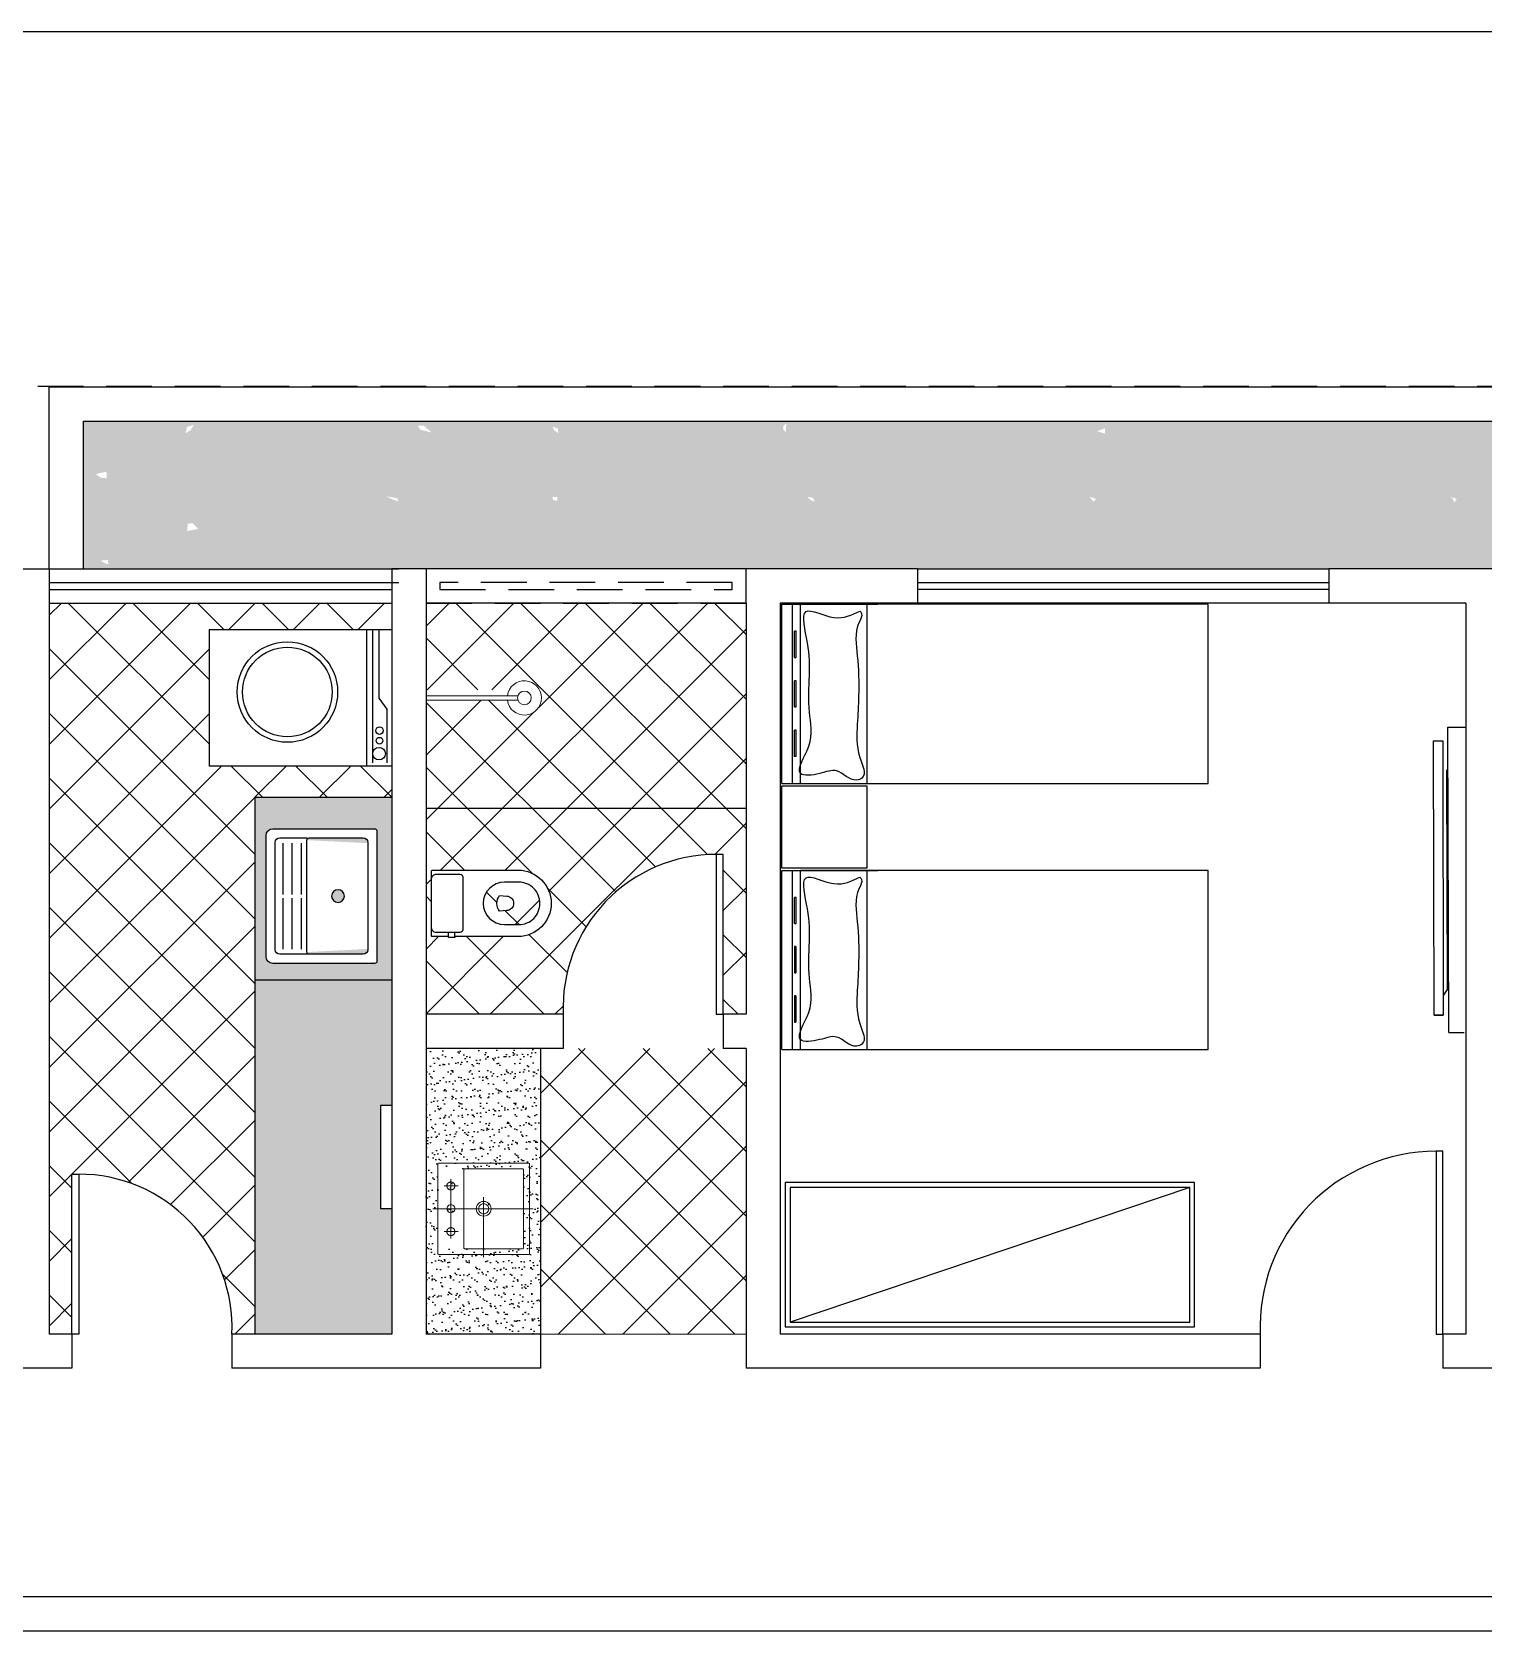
# Model space of a CAD drawing. Header units: inches. Extents: x 580771 to 672494, y 7715997 to 7829530.
# Drawn here: x 663072 to 663708, y 7725314 to 7726014 of the extents above; entities that cross this region are included whole.
import ezdxf

# ---------------------------------------------------------------- set-up
doc = ezdxf.new("R2010")
doc.units = ezdxf.units.IN
doc.header["$MEASUREMENT"] = 0
for name, pattern in [('AXES', [0.5400000065565109, 0.300000011920929, -0.07999999821186066, 0.07999999821186066, -0.07999999821186066]), ('CACHE', [0.239999994635582, 0.119999997317791, -0.119999997317791]), ('CONTINU', [0]), ('DASHED2', [0.375, 0.25, -0.125])]:
    doc.linetypes.add(name, pattern=pattern)
for name, color, linetype in [('01', 1, 'Continuous'), ('1-ARQ-2', 2, 'Continuous'), ('1-ARQ-A', 1, 'Continuous'), ('ACESSORIOS', 2, 'Continuous'), ('Block1', 1, 'Continuous'), ('Block2', 2, 'Continuous'), ('COZINHA', 2, 'Continuous'), ('Hachuria - Moveis', 1, 'Continuous'), ('Layer1', 1, 'Continuous'), ('NIVEL', 2, 'Continuous'), ('P-02', 2, 'Continuous'), ('P01', 1, 'Continuous'), ('P02', 2, 'Continuous'), ('parede', 6, 'Continuous'), ('PAVTO1-ESCADA', 1, 'Continuous'), ('Piso', 55, 'Continuous'), ('PN010', 1, 'Continuous')]:
    doc.layers.add(name, color=color, linetype=linetype)
for name, color, linetype, lineweight in [('ARQ-01', 1, 'Continuous', 13), ('ARQ-02', 2, 'Continuous', 20), ('MOBILIÁRIO-02', 2, 'Continuous', 20)]:
    doc.layers.add(name, color=color, linetype=linetype, lineweight=lineweight)
doc.layers.get('01').off()
pattern_1 = [(37.50000000000001, (8687.788161393139, -40571.66057185363), (-0.1889800743288245, 5.780471307039476), [0, -4.56, 0, -5.1, 0, -4.875]), (7.499999999999999, (8687.788161393139, -40571.66057185363), (5.309330115803181, 8.466438195689221), [0, -2.46, 0, -4.11, 0, -1.575]), (327.5, (8684.098161393194, -40571.66057185363), (9.342425585254485, 0.01697716061089483), [0, -1.5, 0, -5.4, 0, -7.050000000000001]), (317.5, (8684.098161393194, -40571.66057185363), (9.01837981371688, 2.633026694802748), [0, -0.75, 0, -3.54, 0, -4.050000000000001])]
pattern_2 = [(45, (8687.788161393139, -40571.66057185363), (-14.14213562373095, 14.14213562373095), []), (135, (8687.788161393139, -40571.66057185363), (-14.14213562373095, -14.14213562373095), [])]

# ---------------------------------------------------------------- blocks, each defined once
blk = doc.blocks.new('Vaso002c')
at = {"layer": 'Block1'}
for p, q in [((12.44999999999991, -18.49999999999987), (12.45000000000184, -16.00000000000712)), ((15.94999999999992, -18.49999999999987), (15.95000000000186, -16.00000000000712))]:
    blk.add_line(p, q, dxfattribs=at)
blk.add_lwpolyline([(3, -13.99999999999997, 0.3241405372021634), (4.999999999999957, -16.00000000000135), (18.99999999991368, -16.00000000001219, 0.3333333333631638), (20.50000000001455, -14.49999999989791), (20.50000000000815, -7.105427357601002e-15), (20.50000000001455, 14.4999999998979, 0.3333333333631638), (18.99999999991369, 16.00000000001218), (4.999999999999957, 16.00000000000135, 0.3241405372021634), (3, 13.99999999999997, 0.3241405372021634)], format="xyb", dxfattribs=at)
for points in [[(63.19997265560063, -1.4210854715202e-14, 0.4186765283470634), (51.50065881917115, 11.80000000000002), (43.5999732356344, 11.80000000089531, 0.4117841770274386), (31.7000135511262, -7.105427357601002e-15, 0.4117841770274386), (43.5999732356344, -11.80000000089532), (51.50065881917115, -11.80000000000004, 0.4186765283470634)], [(48.5000000000001, -1.4210854715202e-14, -0.4285714285714466), (44.80000000000002, -4.000000000000014), (40.80000000000001, -4.300000000000026, -0.1675403903334294), (39.30000000000005, -7.105427357601002e-15, -0.1675403903334294), (40.80000000000001, 4.300000000000004), (44.80000000000002, 3.999999999999993, -0.4285714285714466)]]:
    blk.add_lwpolyline(points, format="xyb", close=True, dxfattribs=at)
at = {"layer": 'Block2'}
blk.add_lwpolyline([(3.000000000000007, 18.1716782758456, -0.3292561446512832), (3.378853773558248, 18.49999999999996), (51.09999999999999, 18.49999999999995, -0.4126226496882022), (69.5, -7.105427357601002e-15, -0.4126226496882022), (51.10000000004235, -18.49999999999997), (15.94999999999992, -18.49999999999987), (15.94999999999992, -18.90000000000001), (12.44999999999991, -18.90000000000001), (12.44999999999991, -18.49999999999987), (3.378853773558234, -18.49999999999996, -0.3292561446512831), (2.999999999999993, -18.17167827584561), (2.999999999999993, -17.25182403772064), (3, 0), (3.000000000000007, 17.29431785383905)], format="xyb", close=True, dxfattribs=at)
blk = doc.blocks.new('adfADS')
at = {"layer": 'ARQ-02'}
for p, q in [((4240.812739252478, -35963.67052408932), (4280.984312127739, -35963.67052408932)), ((4240.812739252478, -35965.67052408932), (4280.984312127739, -35965.67052408932))]:
    blk.add_line(p, q, dxfattribs=at)
blk.add_circle((4283.812739252478, -35964.67052408932), 3, dxfattribs=at)
blk.add_arc((4283.812739252478, -35964.67052408932), 7.5, 187.6622556606555, 172.3377443393445, dxfattribs=at)
blk = doc.blocks.new('7408317_p')
at = {"linetype": 'Continuous'}
for p, q in [((-0.1982517610013019, 0.2005022789043096), (-0.2000317456263474, 0.1987223459486813)), ((0.1981897340361911, 0.2005023289722203), (0.199969768727783, 0.1987223807307146)), ((-0.200031745614524, -0.1977194508011735), (-0.1982517610013019, -0.1994992235318023)), ((0.1999697286104265, -0.1977195938159184), (0.1981897340361911, -0.199499233515553))]:
    blk.add_line(p, q, dxfattribs=at)
at = {"linetype": 'AXES'}
for points in [[(-8.621214078630146e-06, -0.2156322716800787), (8.621214078630146e-06, 0.2156322716801924)], [(8.010862643459404e-06, -0.03201812245345081), (8.010862643459404e-06, 0.2230022653276365)], [(-0.1298650101127805, 0.1440126417977581), (0.1298764542023036, 0.144002342117119)], [(-0.09999547871586856, 0.1125103058558352), (-0.09999311360400043, 0.1730102480144069)], [(0.100004481399651, 0.1125022949931918), (0.1000069228053917, 0.1730022752986997)], [(-0.05059752408942586, 0.0004975413284000751), (0.2123876529576592, 0.0004935358971351889)]]:
    blk.add_lwpolyline(points, dxfattribs=at)
at = {"linetype": 'CONTINU'}
for points in [[(-0.200031745614524, -0.1977194508011735), (-0.2000317456263474, 0.1987223459486813)], [(-0.1982517610013019, 0.2005022789043096), (0.1981897340361911, 0.2005023289722203)], [(0.1999697286104265, -0.1977195938159184), (0.199969768727783, 0.1987223807307146)], [(-0.1750316740609605, -0.1694990109366472), (-0.1753446391327316, 0.0824959266769838)], [(-0.1703446239274626, 0.0875023202443117), (0.1703512233524407, 0.08750232501267874)], [(0.1750174457632738, -0.1700549325199745), (0.1753512427677606, 0.08249550283517237)], [(-0.1982517610013019, -0.1994992235318023), (0.1981897340361911, -0.199499233515553)], [(-0.170031666226123, -0.1744991431336302), (0.1705674403502826, -0.1744991562467249)]]:
    blk.add_lwpolyline(points, dxfattribs=at)
at = {"linetype": 'CACHE'}
for points in [[(-0.0999935631664357, 0.161510369727921, 1.000039706268409), (-0.09999493141560833, 0.1265103362563877)], [(-0.09999493141560833, 0.1265103362563877, 1.000057721830448), (-0.0999935631664357, 0.161510369727921)], [(0.1000064587398128, 0.1615023588764188, 1.000021618419791), (0.100005046354454, 0.1265023253924937)], [(0.100005046354454, 0.1265023253924937, 1.00005620850347), (0.1000064587398128, 0.1615023588764188)]]:
    blk.add_lwpolyline(points, format="xyb", dxfattribs=at)
at = {"linetype": 'CONTINU'}
for points in [[(6.457038921325875e-06, 0.1615023085078064, 1.000259594724622), (5.057703447164386e-06, 0.1265023764937041)], [(5.057703447164386e-06, 0.1265023764937041, 1.0002765618383), (6.457038921325875e-06, 0.1615023085078064)], [(-0.1703446239274626, 0.0875023202443117, 0.4145870081334952), (-0.1753446391327316, 0.0824959266769838)], [(0.1753512427677606, 0.08249550283517237, 0.4146118425331522), (0.1703512233524407, 0.08750232501267874)], [(1.319583589065587e-06, 0.03300518835760613, 1.000349366549499), (8.010862643459404e-06, -0.03201812245345081)], [(8.010862643459404e-06, 0.0227435600586432, 1.000759459304366), (-8.69847895046405e-07, -0.02175647993942675)], [(-8.69847895046405e-07, -0.02175647993942675, 1.000698112788564), (8.010862643459404e-06, 0.0227435600586432)], [(8.010862643459404e-06, -0.03201812245345081, 1.00065437364143), (1.319583589065587e-06, 0.03300518835760613)], [(-0.1750316740609605, -0.1694990109366472, 0.4145783866415628), (-0.170031666226123, -0.1744991431336302)], [(-0.1735700261162947, -0.1730375421677763, -0.197041667771544), (-0.1750316740609605, -0.1694990109366472)], [(-0.1700316662262367, -0.1744991431336302, -0.1970401357102748), (-0.1735700261162947, -0.1730375421677763)], [(0.1705674403502826, -0.1744991562467249, 0.4138328236841451), (0.1750174457632738, -0.1700549325199745)]]:
    blk.add_lwpolyline(points, format="xyb", dxfattribs=at)
blk = doc.blocks.new('Tanque002c')
at = {"layer": 'Block1'}
for points in [[(25.5, -27.68729384918345), (25.5, -6.000000000000227, 0.414213562373095), (23.50000000000001, -3.999999999999915), (-23.5, -3.999999999999915, 0.414213562373095), (-25.5, -6.000000000000227), (-25.5, -27.68729384918345)], [(-25.50000000000001, -27.83729384918345), (-25.50000000000001, -29.65000000000018, 0.414213562373095), (-24.5, -30.64999999999998), (-23.25, -30.64999999999998), (23.1, -30.64999999999998), (24.5, -30.64999999999998, 0.414213562373095), (25.5, -29.65000000000018), (25.5, -27.83729384918345)], [(-25.5, -30.49999999999997), (-25.5, -42.49999999999972, 0.414213562373095), (-23.5, -44.50000000000003)], [(-23.5, -44.50000000000003), (23.50000000000001, -44.50000000000003, 0.414213562373095), (25.5, -42.49999999999972), (25.5, -30.49999999999997, 0.414213562373095)], [(-23.25, -33.03356884829327), (-0.8999999999999992, -33.03356884829327, 0.414213562373095)], [(0.7500000000000018, -33.03356884829327), (23.1, -33.03356884829327, 0.414213562373095)], [(-23.25, -37.03356884829248), (-0.8999999999999992, -37.03356884829248, 0.414213562373095)], [(-23.25, -41.03356884829168), (-0.8999999999999992, -41.03356884829168, 0.414213562373095)], [(0.7500000000000018, -37.03356884829248), (23.1, -37.03356884829248, 0.414213562373095)], [(0.7500000000000018, -41.03356884829168), (23.1, -41.03356884829168, 0.414213562373095)]]:
    blk.add_lwpolyline(points, format="xyb", dxfattribs=at)
blk.add_circle((2.220446049250313e-16, -17.00000000000017), 2.8, dxfattribs=at)
at = {"layer": 'Block2'}
blk.add_lwpolyline([(-26.5, -48.49999999999994), (26.5, -48.49999999999994, 0.414213562373095), (29.5, -45.49999999999983), (29.5, -0.999999999999801, 0.414213562373095), (28.5, 0), (-28.5, 0, 0.414213562373095), (-29.5, -0.999999999999801), (-29.5, -45.49999999999983, 0.414213562373095)], format="xyb", close=True, dxfattribs=at)

msp = doc.modelspace()

# ---------------------------------------------------------------- hatches: boundary and pattern name
at = {"layer": 'ARQ-01'}
h = msp.add_hatch(dxfattribs=at)
h.set_pattern_fill('_USER', color=256, scale=20, angle=45, style=0, double=1, pattern_type=0)
h.set_pattern_definition(pattern_2)
edge = h.paths.add_edge_path(flags=16)
edge.add_arc((663155.7554893162, 7725748.111964002), 1.283912590937689, 0, 360)
h.paths.add_polyline_path([(663156.2730142203, 7725742.233188926), (663157.4415585467, 7725743.59651929), (663160.0318937167, 7725744.086141299), (663155.6908153541, 7725744.086141299)], flags=16)
h.paths.add_polyline_path([(663092.2587401544, 7725613.021338265), (663091.3202762527, 7725616.481774892), (663090.0702788952, 7725619.840529735), (663091.1760652689, 7725614.967818552)], flags=16)
h.paths.add_polyline_path([(663155.2439798061, 7725706.984408723), (663157.7288880068, 7725705.630228934), (663158.9710689803, 7725707.774469461), (663152.0811707311, 7725708.112891881)], flags=16)
edge = h.paths.add_edge_path()
edge.add_line((663229.9816109928, 7725693.116720209), (663218.8975426119, 7725693.116720209))
edge.add_line((663218.8975426119, 7725693.116720209), (663150.0175426118, 7725693.11672021))
edge.add_line((663150.0175426118, 7725693.11672021), (663150.017542612, 7725726.568381085))
edge.add_line((663150.017542612, 7725726.568381085), (663079.981610993, 7725726.568381085))
edge.add_line((663079.981610993, 7725726.568381085), (663079.9816109907, 7725444.483386876))
edge.add_line((663079.9816109907, 7725444.483386876), (663089.9816109907, 7725444.483386876))
edge.add_line((663089.9816109907, 7725444.483386876), (663089.9816109907, 7725514.483386876))
edge.add_line((663089.9816109907, 7725514.483386876), (663092.9816109906, 7725514.483386876))
edge.add_arc((663092.9816109926, 7725447.419101161), 67.0642857151106, -2.5089032446329043, 90.00000000169092, ccw=False)
edge.add_line((663159.9816109935, 7725444.483386876), (663169.9816109935, 7725444.483386876))
edge.add_line((663169.9816109935, 7725444.483386876), (663169.9816109929, 7725679.483386876))
edge.add_line((663169.9816109929, 7725679.483386876), (663229.9816109928, 7725679.483386876))
edge.add_line((663229.9816109928, 7725679.483386876), (663229.9816109928, 7725693.116720209))
h.paths.add_polyline_path([(663218.8975426119, 7725752.983386876), (663221.4633099899, 7725752.983386875), (663229.9816109926, 7725752.983386876), (663229.9816109926, 7725764.483386876), (663079.9816109934, 7725764.483386876), (663079.981610993, 7725726.568381085), (663150.0175426119, 7725726.568381085), (663150.0175426119, 7725752.983386876)])
h = msp.add_hatch(dxfattribs=at)
h.set_pattern_fill('_USER', color=256, scale=20, angle=45, style=0, double=1, pattern_type=0)
h.set_pattern_definition(pattern_2)
edge = h.paths.add_edge_path()
edge.add_line((663280.5485766184, 7725721.943857416), (663244.981610992, 7725721.943857416))
edge.add_line((663244.981610992, 7725721.943857416), (663244.9816109922, 7725674.483386876))
edge.add_line((663244.9816109922, 7725674.483386876), (663384.9816109916, 7725674.483386876))
edge.add_line((663384.9816109916, 7725674.483386876), (663384.9816109916, 7725726.568381085))
edge.add_line((663384.9816109916, 7725726.568381085), (663294.547646941, 7725726.568381085))
edge.add_arc((663287.9816109888, 7725722.943857416), 7.499999997068794, -172.33774433617214, 28.899177968988113, ccw=False)
edge = h.paths.add_edge_path()
edge.add_line((663384.9816109916, 7725764.483386876), (663244.9816109918, 7725764.483386876))
edge.add_line((663244.9816109918, 7725764.483386876), (663244.981610992, 7725726.568381085))
edge.add_line((663244.981610992, 7725726.568381085), (663281.4155750369, 7725726.568381085))
edge.add_arc((663287.981610989, 7725722.943857416), 7.499999996966876, 28.899177969417906, 151.1008220305821, ccw=False)
edge.add_line((663294.547646941, 7725726.568381085), (663384.9816109916, 7725726.568381085))
edge.add_line((663384.9816109916, 7725726.568381085), (663384.9816109916, 7725764.483386876))
edge = h.paths.add_edge_path(flags=16)
edge.add_arc((663300.1654576183, 7725753.767894812), 5.823251384534958, 242.1281230719671, 269.5879380205919)
edge.add_arc((663299.0120229024, 7725749.190073586), 1.669214228412393, 311.7525785308345, 559.9634825650206)
edge = h.paths.add_edge_path()
edge.add_line((663371.9816109927, 7725654.483386876), (663374.9816109926, 7725654.483386876))
edge.add_line((663374.9816109926, 7725654.483386876), (663374.9816109926, 7725584.483386876))
edge.add_line((663374.9816109926, 7725584.483386876), (663384.9816109916, 7725584.483386876))
edge.add_line((663384.9816109916, 7725584.483386876), (663384.9816109916, 7725674.483386876))
edge.add_line((663384.9816109916, 7725674.483386876), (663244.9816109922, 7725674.483386876))
edge.add_line((663244.9816109922, 7725674.483386876), (663244.9816109927, 7725584.483386876))
edge.add_line((663244.9816109927, 7725584.483386876), (663304.9816109935, 7725584.483386876))
edge.add_arc((663371.9816109926, 7725587.419101163), 67.06428571340071, 89.99999999990058, 182.5089032462836, ccw=False)
edge = h.paths.add_edge_path(flags=16)
edge.add_arc((663285.1387694817, 7725633.02889562), 14.567250960203, 270.3109674035166, 359.999578065675, ccw=False)
edge.add_line((663285.2178314651, 7725618.461859211), (663257.5406661107, 7725618.461859211))
edge.add_line((663257.5406661107, 7725618.461859211), (663257.5406661107, 7725618.146898581))
edge.add_line((663257.5406661107, 7725618.146898581), (663254.7847605989, 7725618.146898581))
edge.add_line((663254.7847605989, 7725618.146898581), (663254.7847605989, 7725618.461859211))
edge.add_line((663254.7847605989, 7725618.461859211), (663247.343815717, 7725618.461859211))
edge.add_line((663247.343815717, 7725618.461859211), (663247.343815717, 7725619.44467493))
edge.add_line((663247.343815717, 7725619.44467493), (663247.343815717, 7725633.028788345))
edge.add_line((663247.343815717, 7725633.028788345), (663247.343815717, 7725646.646361458))
edge.add_line((663247.343815717, 7725646.646361458), (663247.343815717, 7725647.595717479))
edge.add_line((663247.343815717, 7725647.595717479), (663285.0597074978, 7725647.595717479))
edge.add_arc((663285.1387694814, 7725633.02868107), 14.5672509601632, 0.0004219343250042584, 90.31096740443229, ccw=False)
edge = h.paths.add_edge_path(flags=0)
edge.add_arc((663279.3116716412, 7725632.950378806), 9.369748143002871, 90.00383369521433, 179.5205220029612, ccw=False)
edge.add_line((663279.3110447057, 7725642.320126928), (663285.5333108503, 7725642.320126927))
edge.add_arc((663285.5638150247, 7725633.13797444), 9.182203156398607, -0.6813233998835244, 90.19034251764162, ccw=False)
edge.add_arc((663285.5638150248, 7725632.91960225), 9.182203156341451, -89.8096574649245, 0.6813233998835244, ccw=False)
edge.add_line((663285.594319202, 7725623.737449762), (663279.3122985797, 7725623.737449761))
edge.add_arc((663279.3116716413, 7725633.107197884), 9.36974814303332, 180.4794779970388, 270.00383371301115, ccw=False)
edge = h.paths.add_edge_path(flags=0)
edge.add_arc((663281.4274828907, 7725633.008757954), 5.501026475899273, 141.7472816618922, 179.7913735959897, ccw=False)
edge.add_line((663277.1075952445, 7725636.414615117), (663280.2572015438, 7725636.178394645))
edge.add_arc((663280.2140819334, 7725633.21626491), 2.962443563100052, -3.62835562872192, 89.16600641259089, ccw=False)
edge.add_arc((663280.2140819338, 7725632.84131178), 2.962443562265708, -82.2556869332351, 3.628355629719408, ccw=False)
edge.add_line((663280.6132788486, 7725629.905887843), (663277.1075952445, 7725629.642961573))
edge.add_arc((663281.4274828908, 7725633.048818735), 5.501026475835246, 180.2086264040147, 218.2527183381078, ccw=False)
h.paths.add_polyline_path([(663300.5217970636, 7725683.332332957), (663304.5438632501, 7725682.018832474), (663302.6871468346, 7725684.104994715), (663301.29529234, 7725684.491448122)], flags=16)
h.paths.add_polyline_path([(663299.4063469546, 7725713.726881164), (663300.1705559177, 7725715.711835252), (663300.5523872724, 7725717.696544284), (663298.795089035, 7725715.33003791)], flags=16)
h.paths.add_polyline_path([(663302.7789174605, 7725741.217024946), (663303.0733482189, 7725743.352198399), (663301.4520671595, 7725744.751223447), (663300.3464496175, 7725744.456666063)], flags=16)
h.paths.add_polyline_path([(663318.5618263731, 7725668.796097576), (663319.2008814419, 7725671.772872864), (663318.2499154954, 7725670.27746146), (663317.3130903549, 7725669.341837422)], flags=16)
h = msp.add_hatch(dxfattribs=at)
h.set_pattern_fill('_USER', color=256, scale=20, angle=45, style=0, double=1, pattern_type=0)
h.set_pattern_definition(pattern_2)
h.paths.add_polyline_path([(663384.9816109916, 7725569.483386876), (663374.9816109926, 7725569.483386876), (663304.9816109935, 7725569.483386876), (663294.9816109907, 7725569.483386876), (663294.9816109907, 7725444.483386876), (663384.9816109908, 7725444.483386876)])
h.paths.add_polyline_path([(663312.5705155035, 7725523.891508484), (663313.2292974974, 7725526.120538408), (663310.865657624, 7725528.155238876), (663310.6498874021, 7725524.445580236)], flags=16)
h.paths.add_polyline_path([(663289.8240490631, 7725444.483386876), (663385.6097633489, 7725444.483386876), (663385.6097633489, 7725444.48338688), (663289.8240490631, 7725444.48338688)])
at = {"layer": 'P01', "ltscale": 20}
h = msp.add_hatch(dxfattribs=at)
h.set_pattern_fill('AR-SAND', color=256, scale=10)
h.set_pattern_definition([(37.50000000000001, (8687.788161393139, -40571.66057185363), (-0.6299335810960816, 19.26823769013158), [0, -15.2, 0, -17, 0, -16.25]), (7.499999999999999, (8687.788161393139, -40571.66057185363), (17.69776705267727, 28.2214606522974), [0, -8.2, 0, -13.7, 0, -5.25]), (327.5, (8675.488161393092, -40571.66057185363), (31.14141861751495, 0.05659053536964942), [0, -5, 0, -18, 0, -23.5]), (317.5, (8675.488161393092, -40571.66057185363), (30.06126604572294, 8.776755649342494), [0, -2.5, 0, -11.8, 0, -13.5])])
h.paths.add_polyline_path([(664254.9816109921, 7725844.172524077), (663094.9816109935, 7725844.172524082), (663094.9816109935, 7725779.483386876), (663229.9816109926, 7725779.483386876), (663459.9816109926, 7725779.483386876), (663639.9816109907, 7725779.483386876), (663774.9816109935, 7725779.483386876), (663954.9816109916, 7725779.483386876), (664089.9816109916, 7725779.483386876), (664254.9816109921, 7725779.483386876)])
h.paths.add_polyline_path([(664171.033920232, 7725808.950029884), (664170.3822395366, 7725807.430927366), (664173.0976668098, 7725809.601143836), (664165.3387538488, 7725811.018835431)], flags=16)
h.paths.add_polyline_path([(664010.1621978511, 7725809.33648329), (664011.1165031109, 7725807.853404014), (664013.0251136303, 7725809.866049437), (664007.8387538488, 7725811.018835431)], flags=16)
h.paths.add_polyline_path([(663853.1754319713, 7725809.32839644), (663852.7586403781, 7725806.623712704), (663856.8200368328, 7725808.184229695), (663850.3387538493, 7725811.018835431)], flags=16)
h.paths.add_polyline_path([(663694.1342058271, 7725810.326999886), (663694.9557714313, 7725808.495941004), (663696.0302525109, 7725810.137571552), (663692.8387538488, 7725811.018835431)], flags=16)
h.paths.add_polyline_path([(663536.1658220012, 7725809.9454476), (663537.0294491424, 7725808.836078816), (663538.2017096389, 7725810.068710798), (663535.3387538488, 7725811.018835431)], flags=16)
h.paths.add_polyline_path([(663413.0249369999, 7725809.655791338), (663415.0531770855, 7725808.787557716), (663414.2802280629, 7725810.524024959), (663411.8863728964, 7725811.018835431)], flags=16)
h.paths.add_polyline_path([(663300.5376384218, 7725809.647949543), (663302.2397650327, 7725809.175481459), (663302.5238169704, 7725810.875925461), (663300.3387538483, 7725811.018835431)], flags=16)
h.paths.add_polyline_path([(663230.6045976259, 7725809.723916922), (663232.873189351, 7725808.965958527), (663232.3094555056, 7725810.369884697), (663227.6006586112, 7725811.194106335)], flags=16)
h.paths.add_polyline_path([(663140.3387538502, 7725796.018835431), (663145.2442590933, 7725796.925374064), (663142.9046543838, 7725799.408772178), (663140.7108994192, 7725799.262718766)], flags=16)
h.paths.add_polyline_path([(664194.582372117, 7725840.740662467), (664192.6158587025, 7725838.120768126), (664197.7517362366, 7725839.867527723), (664189.624468135, 7725841.672524082)], flags=16)
h.paths.add_polyline_path([(664031.1907812968, 7725840.303727511), (664032.362563373, 7725839.172524082), (664031.5939165468, 7725840.974445947), (664030.5194354673, 7725840.706109562)], flags=16)
h.paths.add_polyline_path([(663851.0734476327, 7725837.536799535), (663853.0700050022, 7725838.376606653), (663852.439628202, 7725840.161104884), (663849.6244681345, 7725841.672524082)], flags=16)
h.paths.add_polyline_path([(663715.9297295045, 7725839.094375853), (663717.3625633726, 7725839.172524082), (663717.1560691199, 7725840.577700187), (663715.864725311, 7725840.964643706)], flags=16)
h.paths.add_polyline_path([(663538.5829947399, 7725839.727600713), (663542.0795648416, 7725838.666998085), (663542.0172919168, 7725840.975181116), (663540.4560987672, 7725840.413757682)], flags=16)
h.paths.add_polyline_path([(663401.171777394, 7725840.743113027), (663402.3625633721, 7725839.172524082), (663402.6335523655, 7725842.982190249), (663401.4640231376, 7725842.398221658)], flags=16)
h.paths.add_polyline_path([(663301.0511169244, 7725840.025833938), (663302.8641330418, 7725838.882157305), (663302.5778960893, 7725840.979102013), (663300.3387538483, 7725841.672524082)], flags=16)
h.paths.add_polyline_path([(663242.5500741116, 7725840.337055136), (663247.362563373, 7725839.172524082), (663244.0358842469, 7725842.099743376), (663241.3428533765, 7725842.099743376)], flags=16)
h.paths.add_polyline_path([(663139.713440115, 7725838.815257001), (663141.8301733042, 7725840.102291429), (663143.3023270965, 7725842.400672219), (663140.3387538502, 7725841.672524082)], flags=16)
h.paths.add_polyline_path([(663105.8762992962, 7725781.383918723), (663105.7218316513, 7725783.364339258), (663102.6124332817, 7725783.104702379), (663103.791248823, 7725782.19897518)], flags=16)
h.paths.add_polyline_path([(663105.1825570638, 7725819.103682684), (663105.0702788957, 7725821.983386878), (663100.4574623317, 7725820.963168069), (663102.4616672533, 7725819.389908162)], flags=16)
at = {"layer": 'PAVTO1-ESCADA'}
h = msp.add_hatch(dxfattribs=at)
h.set_pattern_fill('AR-SAND', color=256, scale=3, style=0)
h.set_pattern_definition(pattern_1)
h.paths.add_polyline_path([(663224.9816109929, 7725544.483386876), (663229.9816109933, 7725544.483386876), (663229.981610993, 7725599.483386876), (663169.9816109932, 7725599.483386876), (663169.9816109935, 7725444.483386876), (663229.9816109935, 7725444.483386876), (663229.9816109934, 7725499.483386877), (663224.9816109932, 7725499.483386877)])
h.paths.add_polyline_path([(663229.9816109928, 7725679.483386876), (663169.9816109929, 7725679.483386876), (663169.9816109932, 7725599.483386876), (663229.981610993, 7725599.483386876)])
edge = h.paths.add_edge_path(flags=16)
edge.add_arc((663222.4139288741, 7725664.712635566), 1, 0, 90, ccw=False)
edge.add_line((663223.4139288741, 7725664.712635566), (663223.4139288741, 7725607.712635566))
edge.add_arc((663222.4139288741, 7725607.712635566), 1, -90, 0, ccw=False)
edge.add_line((663222.4139288741, 7725606.712635566), (663177.9139288741, 7725606.712635566))
edge.add_arc((663177.9139288741, 7725609.712635566), 3, 180, 270, ccw=False)
edge.add_line((663174.9139288741, 7725609.712635566), (663174.9139288741, 7725662.712635566))
edge.add_arc((663177.9139288741, 7725662.712635566), 3, 90, 180, ccw=False)
edge.add_line((663177.9139288741, 7725665.712635566), (663222.4139288741, 7725665.712635566))
edge = h.paths.add_edge_path(flags=0)
edge.add_arc((663217.4139288741, 7725659.712635566), 2, 0, 90, ccw=False)
edge.add_line((663219.4139288741, 7725659.712635566), (663219.4139288741, 7725612.712635566))
edge.add_arc((663217.4139288741, 7725612.712635566), 2, -90, 0, ccw=False)
edge.add_line((663217.4139288741, 7725610.712635566), (663195.7266350249, 7725610.712635566))
edge.add_line((663195.7266350249, 7725610.712635566), (663193.763928874, 7725610.712635566))
edge.add_arc((663193.763928874, 7725611.712635566), 1, 180, 270, ccw=False)
edge.add_line((663192.763928874, 7725611.712635566), (663219.4139288741, 7725613.037635567))
edge.add_line((663219.4139288741, 7725613.037635567), (663219.4139288741, 7725659.387635566))
edge.add_line((663219.4139288741, 7725659.387635566), (663192.763928874, 7725660.712635566))
edge.add_arc((663193.763928874, 7725660.712635566), 1, 90, 180, ccw=False)
edge.add_line((663193.763928874, 7725661.712635566), (663195.5766350249, 7725661.712635566))
edge.add_line((663195.5766350249, 7725661.712635566), (663217.4139288741, 7725661.712635566))
edge = h.paths.add_edge_path(flags=0)
edge.add_arc((663206.4139288741, 7725636.212635566), 2.800000000046566, 0, 360)
h = msp.add_hatch(dxfattribs=at)
h.set_pattern_fill('AR-SAND', color=256, scale=3, style=0)
h.set_pattern_definition(pattern_1)
h.paths.add_polyline_path([(663294.9816109907, 7725569.483386876), (663244.9816109928, 7725569.483386876), (663244.9816109935, 7725444.483386876), (663294.9816109907, 7725444.483386876)])
h.paths.add_polyline_path([(663250.1552520336, 7725479.325985754), (663250.1552570855, 7725519.326137207), (663250.1552540557, 7725519.326137695), (663250.1552550632, 7725479.32599029)], flags=16)
edge = h.paths.add_edge_path(flags=16)
edge.add_arc((663255.8052507439, 7725489.322289027), 1.750001678369158, -180.00090832281273, 0.005532539405976422, ccw=False)
edge.add_arc((663255.8052507385, 7725489.322425221), 1.750001676132197, 90.0061499658189, 180.0035507192285, ccw=False)
edge.add_line((663255.8050628983, 7725491.072426887), (663255.8048051706, 7725497.571906379))
edge.add_arc((663255.8052507227, 7725499.321902991), 1.74999666856762, 179.9864470797372, 269.985412399364, ccw=False)
edge.add_arc((663255.8052506852, 7725499.322841138), 1.749996661137596, 90.01913155680649, 180.0171624688706, ccw=False)
edge.add_line((663255.8046663462, 7725501.072837702), (663255.8044086198, 7725507.572284685))
edge.add_arc((663255.8044496583, 7725509.322286363), 1.750001677793144, 179.9989327229816, 269.99865638263526, ccw=False)
edge.add_arc((663255.8044496516, 7725509.322456862), 1.750001676458858, -3.521812919871081e-05, 180.0045149336723, ccw=False)
edge.add_arc((663255.8044496583, 7725509.322286363), 1.750001677713348, -90.00134361736468, 0.005546992562415198, ccw=False)
edge.add_line((663255.8044086198, 7725507.572284685), (663255.8046663462, 7725501.072837702))
edge.add_arc((663255.8052506852, 7725499.322841135), 1.74999666470292, -0.012580897125303636, 90.01913155676579, ccw=False)
edge.add_line((663257.555247304, 7725499.322456874), (663250.1552545595, 7725499.326063992))
edge.add_line((663250.1552545595, 7725499.326063992), (663250.1552567738, 7725516.858048326))
edge.add_line((663250.1552567738, 7725516.858048326), (663287.6553992475, 7725516.825509059))
edge.add_line((663287.6553992475, 7725516.825509059), (663287.6554005952, 7725481.821805463))
edge.add_line((663287.6554005952, 7725481.821805463), (663250.1552523444, 7725481.78717804))
edge.add_line((663250.1552523444, 7725481.78717804), (663250.1552545595, 7725499.32561275))
edge.add_line((663250.1552545595, 7725499.32561275), (663257.5552473726, 7725499.322161558))
edge.add_arc((663255.8052507222, 7725499.321902992), 1.749996669483786, -90.01458758538229, 0.008465578239622573, ccw=False)
edge.add_line((663255.8048051706, 7725497.571906379), (663255.8050628983, 7725491.072426887))
edge.add_arc((663255.8052507386, 7725489.322425222), 1.750001675285892, 0.0010734668729810437, 90.00614996963373, ccw=False)
edge = h.paths.add_edge_path(flags=0)
edge.add_arc((663270.156131775, 7725499.323631776), 3.25116575611508, -0.025909863056313043, 180.0141177150636, ccw=False)
edge.add_arc((663270.1561314393, 7725499.320369344), 3.251166253381791, -180.04337659753446, 0.03158444954192419, ccw=False)
edge = h.paths.add_edge_path(flags=0)
edge.add_arc((663270.1561312573, 7725499.321052833), 2.225002585975477, -180.02855063837728, 0.051419256405722535, ccw=False)
edge.add_arc((663270.1561306102, 7725499.324294752), 2.225002685206803, -0.03206300058087663, 180.0549316186097, ccw=False)

# ---------------------------------------------------------------- linework, layer by layer
for p, q in [((663685.8481833294, 7725704.125098892, -9825.000000000002), (663689.8741061557, 7725704.134337063, -9825.000000000002)), ((663686.12354318, 7725584.125414822, -9825.000000000002), (663690.1494660062, 7725584.134652993, -9825.000000000002))]:
    msp.add_line(p, q)
at = {"layer": '1-ARQ-2'}
for p, q in [((663079.9816109935, 7725773.483386876), (663232.9816109926, 7725773.483386876)), ((663079.9816109935, 7725770.483386876), (663229.9816109926, 7725770.483386876)), ((663459.9816109916, 7725773.483386876), (663639.9816109907, 7725773.483386876)), ((663639.9816109888, 7725770.483386876), (663459.9816109907, 7725770.483386876)), ((663169.9816109929, 7725679.483386876), (663169.9816109935, 7725444.483386875)), ((663169.9816109926, 7725679.483386876), (663229.9816109926, 7725679.483386876)), ((663384.9816109907, 7725674.483386876), (663244.9816109926, 7725674.483386876)), ((663169.9816109926, 7725599.483386876), (663229.9816109926, 7725599.483386876)), ((663294.9816109907, 7725569.483386876), (663294.9816109907, 7725444.483386876))]:
    msp.add_line(p, q, dxfattribs=at)
for points in [[(663374.9816109926, 7725584.483386876), (663374.9816109926, 7725654.483386876), (663371.9816109926, 7725654.483386876), (663371.9816109926, 7725584.483386876), (663374.9816109926, 7725584.483386876)], [(663229.9816109926, 7725544.483386876), (663224.9816109929, 7725544.483386876), (663224.9816109932, 7725499.483386877), (663229.9816109935, 7725499.483386877)], [(663689.9816109907, 7725444.483386876), (663689.9816109907, 7725524.483386876), (663686.9816109907, 7725524.483386876), (663686.9816109907, 7725444.483386876), (663689.9816109926, 7725444.483386876)], [(663089.9816109907, 7725444.483386876), (663089.9816109907, 7725514.483386876), (663092.9816109907, 7725514.483386876), (663092.9816109907, 7725444.483386876), (663089.9816109907, 7725444.483386876)]]:
    msp.add_lwpolyline(points, dxfattribs=at)
at = {"layer": '1-ARQ-A'}
for p, q in [((663079.9816109935, 7725779.483386876), (663232.9816109926, 7725779.483386876)), ((663459.9816109916, 7725779.483386876), (663639.9816109907, 7725779.483386876)), ((663079.9816109935, 7725764.483386876), (663229.9816109926, 7725764.483386876)), ((663639.9816109888, 7725764.483386876), (663459.9816109907, 7725764.483386876))]:
    msp.add_line(p, q, dxfattribs=at)
for centre, radius, start, end in [((663371.9816109926, 7725587.419101163), 67.06428571336437, 90, 182.5089031953064), ((663686.9816109907, 7725447.427136876), 77.05625000002328, 90, 182.1893811838154), ((663092.9816109907, 7725447.41910116), 67.06428571604192, 357.4910968046937, 90)]:
    msp.add_arc(centre, radius, start, end, dxfattribs=at)
at = {"layer": 'ACESSORIOS'}
for p, q in [((663692.4987786084, 7725576.516089274, -9825.000000000002), (663692.1922671032, 7725710.091422491, -9825.000000000002)), ((663692.1922671032, 7725710.091422491, -9825.000000000002), (663700.0519483486, 7725710.091422491, -9825.000000000002)), ((663692.4987786084, 7725576.516089274, -9825.000000000002), (663699.3415276788, 7725576.483473292))]:
    msp.add_line(p, q, dxfattribs=at)
at = {"layer": 'ARQ-01'}
msp.add_line((663294.9816109916, 7725444.483386876), (663384.9816109915, 7725444.483386876), dxfattribs=at)
at = {"layer": 'COZINHA', "color": 2, "ltscale": 0.1}
for p, q in [((663150.0175426119, 7725752.983386876), (663150.0175426119, 7725693.11672021)), ((663150.0175426119, 7725752.983386876), (663229.9816109926, 7725752.983386876)), ((663218.8975426119, 7725752.983386876), (663218.8975426119, 7725693.11672021)), ((663221.4633099899, 7725752.983386876), (663221.4633099899, 7725694.53968566)), ((663224.3901161286, 7725722.906467119), (663224.3901161286, 7725752.983386876)), ((663229.9816109926, 7725752.983386876), (663229.9816109926, 7725693.11672021)), ((663227.8656872753, 7725717.965221097), (663224.3901161286, 7725722.906467119)), ((663227.8656872753, 7725694.53968566), (663227.8656872753, 7725717.965221097)), ((663229.9816109926, 7725693.11672021), (663150.0175426119, 7725693.11672021))]:
    msp.add_line(p, q, dxfattribs=at)
at = {"layer": 'COZINHA', "color": 1, "ltscale": 0.1}
for centre, radius in [((663184.2588211381, 7725725.550053543), 22.00050844483407), ((663224.5730377979, 7725708.631622745), 1.64635445306), ((663224.5730377979, 7725704.239270416), 1.464117442849383), ((663224.3901161286, 7725698.565965672), 2.74388446926605)]:
    msp.add_circle(centre, radius, dxfattribs=at)
at = {"layer": 'COZINHA', "color": 2, "ltscale": 0.1}
msp.add_circle((663184.2588211381, 7725725.550053543), 19.62246731429438, dxfattribs=at)
at = {"layer": 'Hachuria - Moveis'}
for p, q in [((663405.2742819235, 7725763.946317492), (663400.6162373545, 7725763.946709701)), ((663400.6162373545, 7725685.546710358), (663400.6162373545, 7725763.946709701)), ((663400.6162373545, 7725763.946709701), (663442.6162373545, 7725763.946709701)), ((663405.2742819235, 7725763.946317492), (663408.7973775982, 7725763.945861338)), ((663405.2742819235, 7725685.546316835), (663405.2742819235, 7725763.946317492)), ((663587.2829040212, 7725763.923266025), (663408.7973775982, 7725763.946317492)), ((663408.7973775982, 7725685.545860681), (663408.7973775982, 7725763.945861338)), ((663437.8655829002, 7725763.942477895), (663437.8577271807, 7725685.542563681)), ((663587.2727531511, 7725685.523266682), (663587.2829040212, 7725763.923266025)), ((663406.1922280623, 7725740.669314929), (663406.1922280623, 7725752.134292094)), ((663406.8506923377, 7725740.669314929), (663406.8506923377, 7725752.134292094)), ((663406.1922280623, 7725719.013372427), (663406.1922280623, 7725730.478349592)), ((663406.8506923377, 7725719.013372427), (663406.8506923377, 7725730.478349592)), ((663406.1922280623, 7725697.357363497), (663406.1922280623, 7725708.822340662)), ((663406.8506923377, 7725697.357363497), (663406.8506923377, 7725708.822340662)), ((663406.8506923377, 7725697.357363497), (663406.1922280623, 7725697.357363497)), ((663400.6162373545, 7725685.547373432), (663587.2727531511, 7725685.523266682)), ((663400.6162373545, 7725569.046710358), (663400.6162373545, 7725647.446709701)), ((663400.6162373545, 7725647.446709701), (663442.6162373545, 7725647.446709701)), ((663405.2742819235, 7725569.046316834), (663405.2742819235, 7725647.446317491)), ((663587.2829040211, 7725647.423266024), (663408.7973775984, 7725647.446317491)), ((663408.7973775984, 7725569.04586068), (663408.7973775984, 7725647.445861338)), ((663437.8655829002, 7725647.442477894), (663437.8577271807, 7725569.042563681)), ((663587.272753151, 7725569.023266681), (663587.2829040211, 7725647.423266024)), ((663406.1922280623, 7725624.169314929), (663406.1922280623, 7725635.634292093)), ((663406.8506923377, 7725624.169314929), (663406.8506923377, 7725635.634292093)), ((663406.1511177869, 7725614.13441327), (663406.1511177869, 7725602.669436106)), ((663406.8095820623, 7725614.13441327), (663406.1511177869, 7725614.13441327)), ((663406.8095820623, 7725614.13441327), (663406.8095820623, 7725602.669436106)), ((663406.1511177869, 7725592.47840434), (663406.1511177869, 7725581.013427176)), ((663406.8095820623, 7725592.47840434), (663406.8095820623, 7725581.013427176)), ((663400.6162373545, 7725569.047373431), (663587.272753151, 7725569.023266681))]:
    msp.add_line(p, q, dxfattribs=at)
for points in [[(663406.8506923377, 7725752.134292094), (663406.1922280623, 7725752.134292094)], [(663406.1922280623, 7725740.669314929), (663406.8506923377, 7725740.669314929)], [(663406.8506923377, 7725730.478349592), (663406.1922280623, 7725730.478349592)], [(663406.1922280623, 7725719.013372427), (663406.8506923377, 7725719.013372427)], [(663406.8506923377, 7725708.822340662), (663406.1922280623, 7725708.822340662)], [(663406.8506923377, 7725635.634292093), (663406.1922280623, 7725635.634292093)], [(663406.1922280623, 7725624.169314929), (663406.8506923377, 7725624.169314929)], [(663406.1511177869, 7725602.669436106), (663406.8095820623, 7725602.669436106)], [(663406.8095820623, 7725592.47840434), (663406.1511177869, 7725592.47840434)], [(663406.1511177869, 7725581.013427176), (663406.8095820623, 7725581.013427176)]]:
    msp.add_lwpolyline(points, dxfattribs=at)
for points in [[(663400.6162373545, 7725684.446709701), (663437.8655833242, 7725684.446709701), (663437.8655833242, 7725648.446709701), (663400.6162373545, 7725648.446709701)], [(663402.1801488992, 7725510.802206431), (663402.1801488992, 7725447.60220643), (663581.2468155659, 7725447.60220643), (663581.2468155659, 7725510.802206431)], [(663404.2868155659, 7725508.695539764), (663404.2868155659, 7725449.708873097), (663579.1401488992, 7725449.708873097), (663579.1401488992, 7725508.695539764)]]:
    msp.add_lwpolyline(points, close=True, dxfattribs=at)
for points in [[(663434.8249973286, 7725761.006180232), (663423.4766241626, 7725758.172107033), (663411.2777758635, 7725760.722817536), (663411.8452298113, 7725747.117838209), (663412.6964107328, 7725732.662324551), (663412.6964107328, 7725716.789551175), (663412.4126837591, 7725701.767312127), (663408.7973775982, 7725689.862508974), (663417.2353365262, 7725689.862508974), (663424.6115320581, 7725690.996405998), (663433.4063624593, 7725687.027989534), (663435.6761782501, 7725687.878523862), (663434.8249973286, 7725696.948807575), (663433.6900894332, 7725711.404321231), (663434.2575433808, 7725723.875403536), (663433.6900894332, 7725741.448799328), (663434.5412703548, 7725756.187675681), (663435.5032600695, 7725759.981612123), (663434.8249973286, 7725761.006180232)], [(663434.8249973286, 7725644.506180232), (663423.4766241626, 7725641.672107033), (663411.2777758635, 7725644.222817536), (663411.8452298113, 7725630.617838208), (663412.6964107328, 7725616.162324551), (663412.6964107328, 7725600.289551174), (663412.412683759, 7725585.267312126), (663408.7973775984, 7725573.362508973), (663417.2353365262, 7725573.362508973), (663424.611532058, 7725574.496405997), (663433.4063624592, 7725570.527989533), (663435.6761782501, 7725571.378523861), (663434.8249973286, 7725580.448807574), (663433.6900894331, 7725594.904321231), (663434.2575433807, 7725607.375403535), (663433.6900894331, 7725624.948799327), (663434.5412703546, 7725639.68767568), (663435.5032600695, 7725643.481612122), (663434.8249973286, 7725644.506180232)]]:
    msp.add_spline(points, degree=3, dxfattribs=at)
at = {"layer": 'Layer1', "linetype": 'DASHED2', "ltscale": 80}
msp.add_line((662744.9816109907, 7725859.483386873), (664474.9816109908, 7725859.483386867), dxfattribs=at)
for points in [[(663384.9816109907, 7725764.483386876), (663384.9816109907, 7725779.483386876), (663244.9816109916, 7725779.483386876), (663244.9816109916, 7725764.483386876)], [(663378.9816109907, 7725770.483386876), (663378.9816109907, 7725773.483386876), (663250.9816109916, 7725773.483386876), (663250.9816109916, 7725770.483386876)]]:
    msp.add_lwpolyline(points, close=True, dxfattribs=at)
at = {"layer": 'NIVEL'}
for points in [[(663079.9816109935, 7725779.483386875), (663079.9816109935, 7725859.172524082), (664269.9816109921, 7725859.172524077), (664269.9816109921, 7725779.483386876)], [(663094.9816109935, 7725779.483386875), (663094.9816109935, 7725844.172524082), (664254.9816109921, 7725844.172524077), (664254.9816109921, 7725779.483386876)]]:
    msp.add_lwpolyline(points, dxfattribs=at)
at = {"layer": 'parede'}
for p, q in [((664912.4889046026, 7726014.483386877), (660804.3772013693, 7726014.483386876)), ((663004.9816109926, 7725779.483386876), (663079.9816109935, 7725779.483386876)), ((663079.9816109935, 7725779.483386876), (663079.9816109907, 7725444.483386876)), ((663459.9816109926, 7725779.483386876), (663229.9816109926, 7725779.483386876)), ((663229.9816109926, 7725779.483386876), (663229.9816109935, 7725444.483386876)), ((663244.9816109916, 7725779.483386876), (663244.9816109935, 7725444.483386876)), ((663459.9816109916, 7725779.483386876), (663459.9816109907, 7725764.483386876)), ((663774.9816109935, 7725779.483386876), (663639.9816109907, 7725779.483386876)), ((663639.9816109907, 7725779.483386876), (663639.9816109898, 7725764.483386876)), ((663384.9816109907, 7725764.483386876), (663244.9816109926, 7725764.483386876)), ((663384.9816109916, 7725764.483386876), (663384.9816109916, 7725584.483386876)), ((663459.9816109907, 7725764.483386876), (663399.9816109907, 7725764.483386876)), ((663399.9816109916, 7725764.483386876), (663399.9816109907, 7725444.483386875)), ((663699.9816109916, 7725764.483386876), (663639.9816109888, 7725764.483386876)), ((663699.9816109916, 7725764.483386875), (663699.9816109907, 7725444.483386874)), ((663304.9816109935, 7725584.483386876), (663244.9816109926, 7725584.483386876)), ((663304.9816109935, 7725584.483386876), (663304.9816109935, 7725569.483386876)), ((663384.9816109907, 7725584.483386876), (663374.9816109926, 7725584.483386876)), ((663374.9816109926, 7725584.483386876), (663374.9816109926, 7725569.483386876)), ((663304.9816109935, 7725569.483386876), (663244.9816109926, 7725569.483386876)), ((663384.9816109907, 7725569.483386876), (663374.9816109926, 7725569.483386876)), ((663384.9816109916, 7725569.483386876), (663384.9816109907, 7725429.483386876)), ((663089.9816109907, 7725444.483386876), (663079.9816109907, 7725444.483386876)), ((663089.9816109907, 7725444.483386876), (663089.9816109907, 7725429.483386876)), ((663229.9816109944, 7725444.483386876), (663159.9816109926, 7725444.483386876)), ((663159.9816109935, 7725444.483386876), (663159.9816109916, 7725429.483386876)), ((663294.9816109916, 7725444.483386876), (663244.9816109926, 7725444.483386876)), ((663294.9816109907, 7725444.483386876), (663294.9816109907, 7725429.483386876)), ((663609.9816109916, 7725444.483386876), (663399.9816109898, 7725444.483386876)), ((663609.9816109907, 7725444.483386876), (663609.9816109907, 7725429.483386876)), ((663699.9816109898, 7725444.483386876), (663689.9816109926, 7725444.483386876)), ((663689.9816109907, 7725444.483386876), (663689.9816109898, 7725429.483386876)), ((663089.9816109916, 7725429.483386876), (662974.9816109898, 7725429.483386876)), ((663294.9816109907, 7725429.483386876), (663159.9816109916, 7725429.483386876)), ((663609.9816109916, 7725429.483386876), (663384.9816109907, 7725429.483386876)), ((663724.9816109935, 7725429.483386876), (663689.9816109898, 7725429.483386876)), ((664544.9816109926, 7725329.483386876), (661384.9816109935, 7725329.483386876)), ((664559.9816109935, 7725314.483386876), (661384.9816109926, 7725314.483386876))]:
    msp.add_line(p, q, dxfattribs=at)
at = {"layer": 'Piso'}
msp.add_line((663579.1401488992, 7725508.695539764), (663404.2868155659, 7725449.708873097), dxfattribs=at)
at = {"layer": 'PN010'}
for p, q in [((663691.5608737088, 7725691.484298714, -9825.000000000002), (663691.781409892, 7725595.376343021, -9825.000000000002)), ((663691.781409892, 7725595.376343021, -9825.000000000002), (663690.1299096319, 7725592.657168982, -9825.000000000002))]:
    msp.add_line(p, q, dxfattribs=at)
at = {"layer": 'PN010', "elevation": -9825.000000000002}
msp.add_lwpolyline([(663685.8481833294, 7725704.125098892), (663689.8741061557, 7725704.134337063), (663690.1494660062, 7725584.134652993), (663686.12354318, 7725584.125414822)], close=True, dxfattribs=at)

# ---------------------------------------------------------------- block references
at = {"layer": '01', "xscale": 0.7874015748038801, "yscale": 0.7874015748038801, "zscale": 0.7874015748038801}
msp.add_blockref('Vaso002c', (663244.9816109926, 7725633.028788345), dxfattribs=at)
at = {"layer": 'MOBILIÁRIO-02', "xscale": -100, "yscale": 100, "zscale": 100, "rotation": 90}
msp.add_blockref('7408317_p', (663270.2054849534, 7725499.322962645), dxfattribs=at)
at = {"layer": 'P-02', "xscale": -1, "rotation": 270}
msp.add_blockref('Tanque002c', (663223.4139288741, 7725636.212635566), dxfattribs=at)
at = {"layer": 'P02', "xscale": -1, "rotation": 180}
msp.add_blockref('adfADS', (659004.1688717395, 7689758.273333326), dxfattribs=at)

doc.saveas('drawing.dxf')
